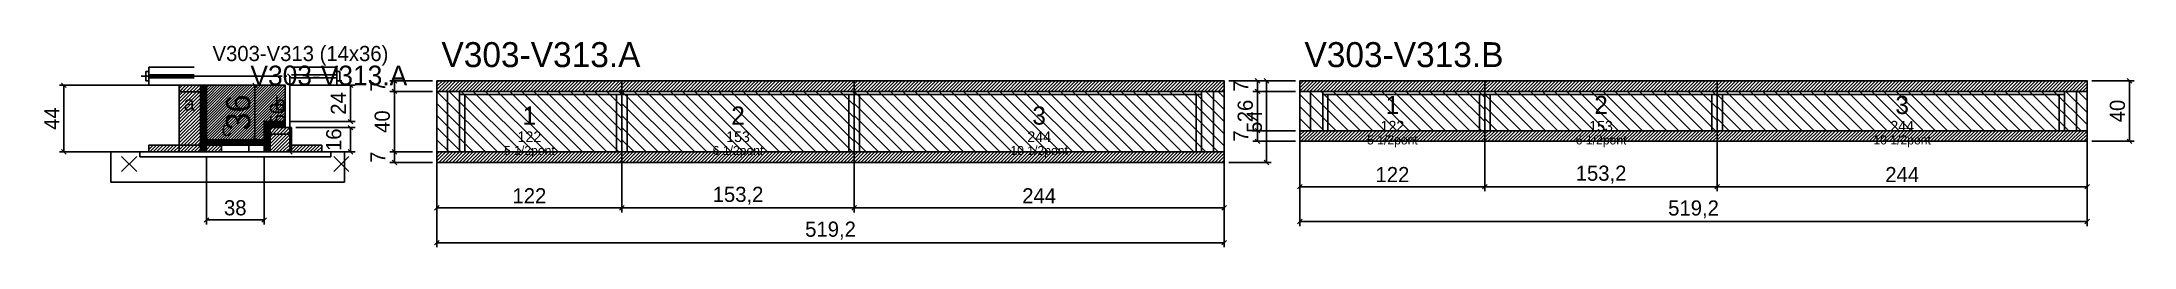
# Model space of a CAD drawing. Extents: x -69 to 1311, y -103 to 33.
import ezdxf
from ezdxf.enums import TextEntityAlignment as Align

# ---------------------------------------------------------------- set-up
doc = ezdxf.new("R2010")
doc.units = 0
for name, color, linetype in [('5', 5, 'Continuous'), ('barrote', 126, 'Continuous'), ('CONCRETO', 251, 'Continuous'), ('COTA', 241, 'Continuous'), ('Cota Seção (2x)', 241, 'Continuous'), ('detalhes', 7, 'Continuous'), ('Hachura', 251, 'Continuous'), ('Madeira', 126, 'Continuous'), ('NOMENCLATURA', 7, 'Continuous'), ('Painéis', 200, 'Continuous'), ('presilha', 224, 'Continuous'), ('Reaproveitamento', 30, 'Continuous'), ('SARR_2.2x7', 40, 'Continuous'), ('SARR_3.5x7', 81, 'Continuous'), ('SCO-___-LAJ', 224, 'Continuous'), ('TENSOR', 224, 'Continuous'), ('texto', 7, 'Continuous'), ('Texto Seção', 7, 'Continuous')]:
    doc.layers.add(name, color=color, linetype=linetype)
doc.dimstyles.new('PAINEL', dxfattribs={"dimtxt": 10, "dimasz": 3, "dimexe": 3, "dimexo": 3, "dimgap": 3, "dimtad": 1, "dimblk": 'OBLIQUE', "dimblk1": 'OBLIQUE', "dimcen": 2.5, "dimclrd": 4, "dimclre": 4, "dimclrt": 240, "dimazin": 3, "dimtfac": 1, "dimtmove": 0, "dimatfit": 3})
doc.dimstyles.new('SECAO2X', dxfattribs={"dimtxt": 16, "dimasz": 3, "dimexe": 3, "dimexo": 3, "dimgap": 3, "dimtad": 1, "dimblk": 'OBLIQUE', "dimblk1": 'OBLIQUE', "dimcen": 2.5, "dimclrd": 4, "dimclre": 4, "dimclrt": 240, "dimazin": 3, "dimtfac": 1, "dimtmove": 0, "dimatfit": 3})

# ---------------------------------------------------------------- blocks, each defined once
blk = doc.blocks.new('_OBLIQUE')
at = {"color": 0, "linetype": 'BYBLOCK'}
blk.add_line((-0.5, -0.5), (0.5, 0.5), dxfattribs=at)

msp = doc.modelspace()

# ---------------------------------------------------------------- hatches: boundary and pattern name
at = {"layer": 'COTA'}
h = msp.add_hatch(dxfattribs=at)
h.set_pattern_fill('ANSI31', scale=0.4)
h.paths.add_polyline_path([(40, -32), (40, 4), (92, 4), (92, -20), (78, -20), (78, -32)])
h = msp.add_hatch(dxfattribs=at)
h.set_pattern_fill('ANSI31', scale=0.5)
h.paths.add_polyline_path([(192, 0), (314, 0), (314, 7), (192, 7)])
h = msp.add_hatch(dxfattribs=at)
h.set_pattern_fill('ANSI31', scale=0.5)
h.paths.add_polyline_path([(314, 0), (467.2, 0), (467.2, 7), (314, 7)])
h = msp.add_hatch(dxfattribs=at)
h.set_pattern_fill('ANSI31', scale=0.5)
h.paths.add_polyline_path([(467.2, 0), (711.2, 0), (711.2, 7), (467.2, 7)])
h = msp.add_hatch(dxfattribs=at)
h.set_pattern_fill('ANSI31', scale=0.5)
h.paths.add_polyline_path([(761.2, 0), (883.2, 0), (883.2, 7), (761.2, 7)])
h = msp.add_hatch(dxfattribs=at)
h.set_pattern_fill('ANSI31', scale=0.5)
h.paths.add_polyline_path([(883.2, 0), (1036.4, 0), (1036.4, 7), (883.2, 7)])
h = msp.add_hatch(dxfattribs=at)
h.set_pattern_fill('ANSI31', scale=0.5)
h.paths.add_polyline_path([(1036.4, 0), (1280.4, 0), (1280.4, 7), (1036.4, 7)])
h = msp.add_hatch(dxfattribs=at)
h.set_pattern_fill('ANSI31', scale=0.5)
h.paths.add_polyline_path([(761.2, -33), (883.2, -33), (883.2, -26), (761.2, -26)])
h = msp.add_hatch(dxfattribs=at)
h.set_pattern_fill('ANSI31', scale=0.5)
h.paths.add_polyline_path([(883.2, -33), (1036.4, -33), (1036.4, -26), (883.2, -26)])
h = msp.add_hatch(dxfattribs=at)
h.set_pattern_fill('ANSI31', scale=0.5)
h.paths.add_polyline_path([(1036.4, -33), (1280.4, -33), (1280.4, -26), (1036.4, -26)])
h = msp.add_hatch(dxfattribs=at)
h.set_pattern_fill('ANSI31', scale=0.5)
h.paths.add_polyline_path([(192, -47), (314, -47), (314, -40), (192, -40)])
h = msp.add_hatch(dxfattribs=at)
h.set_pattern_fill('ANSI31', scale=0.5)
h.paths.add_polyline_path([(314, -47), (467.2, -47), (467.2, -40), (314, -40)])
h = msp.add_hatch(dxfattribs=at)
h.set_pattern_fill('ANSI31', scale=0.5)
h.paths.add_polyline_path([(467.2, -47), (711.2, -47), (711.2, -40), (467.2, -40)])
at = {"layer": 'Hachura'}
h = msp.add_hatch(dxfattribs=at)
h.set_pattern_fill('ANSI31', scale=0.5)
h.paths.add_polyline_path([(22, -40), (36, -40), (36, 4), (22, 4)])
h = msp.add_hatch(dxfattribs=at)
h.set_pattern_fill('ANSI31', scale=0.5)
h.paths.add_polyline_path([(22, -0.4), (36, -0.4), (36, 4), (22, 4)])
h = msp.add_hatch(dxfattribs=at)
h.set_pattern_fill('SOLID')
h.paths.add_polyline_path([(36, -40), (40, -40), (40, 4), (36, 4)])
h = msp.add_hatch(dxfattribs=at)
h.set_pattern_fill('SOLID')
h.paths.add_polyline_path([(78, -24), (92, -24), (92, -20), (78, -20)])
h = msp.add_hatch(dxfattribs=at)
h.set_pattern_fill('SOLID')
h.paths.add_polyline_path([(78, -40), (82, -40), (82, -24), (78, -24)])
h = msp.add_hatch(dxfattribs=at)
h.set_pattern_fill('ANSI31', scale=0.5)
h.paths.add_polyline_path([(82, -40), (96, -40), (96, -24), (82, -24)])
h = msp.add_hatch(dxfattribs=at)
h.set_pattern_fill('ANSI31', scale=0.5)
h.paths.add_polyline_path([(82, -28.4), (96, -28.4), (96, -24), (82, -24)])
h = msp.add_hatch(dxfattribs=at)
h.set_pattern_fill('ANSI31', scale=0.5)
h.paths.add_polyline_path([(2, -40), (22, -40), (22, -35.6), (2, -35.6)])
h = msp.add_hatch(dxfattribs=at)
h.set_pattern_fill('SOLID')
h.paths.add_polyline_path([(40, -35.6), (78, -35.6), (78, -32), (40, -32)])
h = msp.add_hatch(dxfattribs=at)
h.set_pattern_fill('ANSI31', scale=0.5)
h.paths.add_polyline_path([(40, -40), (50, -40), (50, -35.6), (40, -35.6)])
h = msp.add_hatch(dxfattribs=at)
h.set_pattern_fill('ANSI31', scale=0.5)
h.paths.add_polyline_path([(96, -40), (116, -40), (116, -35.6), (96, -35.6)])

# ---------------------------------------------------------------- linework, layer by layer
for p, q in [((2, 16), (32, 16)), ((2, 16), (2, 4)), ((96, 16), (126, 16)), ((126, 16), (126, 4)), ((0, 13), (0, 7)), ((2, 13), (0, 13)), ((2, 7), (0, 7)), ((2, 11), (32, 11)), ((2, 9), (32, 9)), ((2, 4), (32, 4)), ((96, 11), (126, 11)), ((96, 9), (126, 9)), ((96, 4), (126, 4)), ((126, 13), (128, 13)), ((126, 7), (128, 7)), ((128, 13), (128, 7))]:
    msp.add_line(p, q)
at = {"layer": 'barrote'}
msp.add_lwpolyline([(-23, -60), (131, -60), (131, -40), (-23, -40)], close=True, dxfattribs=at)
at = {"layer": 'CONCRETO'}
msp.add_lwpolyline([(40, -32), (40, 4), (92, 4), (92, -20), (78, -20), (78, -32)], close=True, dxfattribs=at)
at = {"layer": 'Madeira'}
for points in [[(22, -40), (36, -40), (36, 4), (22, 4)], [(22, -0.4), (36, -0.4), (36, 4), (22, 4)], [(82, -40), (96, -40), (96, -24), (82, -24)], [(82, -28.4), (96, -28.4), (96, -24), (82, -24)], [(2, -40), (22, -40), (22, -35.6), (2, -35.6)], [(22, -40), (36, -40), (36, -35.6), (22, -35.6)], [(40, -40), (50, -40), (50, -35.6), (40, -35.6)], [(68, -40), (78, -40), (78, -35.6), (68, -35.6)], [(96, -40), (116, -40), (116, -35.6), (96, -35.6)]]:
    msp.add_lwpolyline(points, close=True, dxfattribs=at)
at = {"layer": 'Painéis'}
for p, q in [((192, 0), (314, 0)), ((192, -40), (192, 0)), ((314, -40), (314, 0)), ((314, -40), (314, 0)), ((314, 0), (467.2, 0)), ((314, -40), (314, 0)), ((467.2, -40), (467.2, 0)), ((467.2, -40), (467.2, 0)), ((467.2, 0), (711.2, 0)), ((467.2, -40), (467.2, 0)), ((711.2, -40), (711.2, 0)), ((761.2, 0), (883.2, 0)), ((761.2, -26), (761.2, 0)), ((883.2, -26), (883.2, 0)), ((883.2, -26), (883.2, 0)), ((883.2, 0), (1036.4, 0)), ((883.2, -26), (883.2, 0)), ((1036.4, -26), (1036.4, 0)), ((1036.4, -26), (1036.4, 0)), ((1036.4, 0), (1280.4, 0)), ((1036.4, -26), (1036.4, 0)), ((1280.4, -26), (1280.4, 0)), ((761.2, -26), (883.2, -26)), ((883.2, -26), (1036.4, -26)), ((1036.4, -26), (1280.4, -26)), ((192, -40), (314, -40)), ((314, -40), (467.2, -40)), ((467.2, -40), (711.2, -40))]:
    msp.add_line(p, q, dxfattribs=at)
for points in [[(36, -40), (40, -40), (40, 4), (36, 4)], [(78, -24), (92, -24), (92, -20), (78, -20)], [(78, -40), (82, -40), (82, -24), (78, -24)], [(40, -35.6), (78, -35.6), (78, -32), (40, -32)]]:
    msp.add_lwpolyline(points, close=True, dxfattribs=at)
at = {"layer": 'presilha'}
for p, q in [((-16, -53), (-6, -43)), ((-16, -43), (-6, -53)), ((124, -53), (134, -43)), ((124, -43), (134, -53))]:
    msp.add_line(p, q, dxfattribs=at)
at = {"layer": 'Reaproveitamento', "color": 30}
for p, q in [((232, -40), (192, 0)), ((240, -40), (200, 0)), ((248, -40), (208, 0)), ((256, -40), (216, 0)), ((264, -40), (224, 0)), ((272, -40), (232, 0)), ((280, -40), (240, 0)), ((288, -40), (248, 0)), ((296, -40), (256, 0)), ((304, -40), (264, 0)), ((312, -40), (272, 0)), ((314, -34), (280, 0)), ((314, -26), (288, 0)), ((314, -18), (296, 0)), ((314, -10), (304, 0)), ((314, -2), (312, 0)), ((354, -40), (314, 0)), ((362, -40), (322, 0)), ((370, -40), (330, 0)), ((378, -40), (338, 0)), ((386, -40), (346, 0)), ((394, -40), (354, 0)), ((402, -40), (362, 0)), ((410, -40), (370, 0)), ((418, -40), (378, 0)), ((426, -40), (386, 0)), ((434, -40), (394, 0)), ((442, -40), (402, 0)), ((450, -40), (410, 0)), ((458, -40), (418, 0)), ((466, -40), (426, 0)), ((467.2, -33.2), (434, 0)), ((467.2, -25.2), (442, 0)), ((467.2, -17.2), (450, 0)), ((467.2, -9.2), (458, 0)), ((467.2, -1.2), (466, 0)), ((507.2, -40), (467.2, 0)), ((515.2, -40), (475.2, 0)), ((523.2, -40), (483.2, 0)), ((531.2, -40), (491.2, 0)), ((539.2, -40), (499.2, 0)), ((547.2, -40), (507.2, 0)), ((555.2, -40), (515.2, 0)), ((563.2, -40), (523.2, 0)), ((571.2, -40), (531.2, 0)), ((579.2, -40), (539.2, 0)), ((587.2, -40), (547.2, 0)), ((595.2, -40), (555.2, 0)), ((603.2, -40), (563.2, 0)), ((611.2, -40), (571.2, 0)), ((619.2, -40), (579.2, 0)), ((627.2, -40), (587.2, 0)), ((635.2, -40), (595.2, 0)), ((643.2, -40), (603.2, 0)), ((651.2, -40), (611.2, 0)), ((659.2, -40), (619.2, 0)), ((667.2, -40), (627.2, 0)), ((675.2, -40), (635.2, 0)), ((683.2, -40), (643.2, 0)), ((691.2, -40), (651.2, 0)), ((699.2, -40), (659.2, 0)), ((707.2, -40), (667.2, 0)), ((711.2, -36), (675.2, 0)), ((711.2, -28), (683.2, 0)), ((711.2, -20), (691.2, 0)), ((711.2, -12), (699.2, 0)), ((711.2, -4), (707.2, 0)), ((793.2, -26), (767.2, 0)), ((801.2, -26), (775.2, 0)), ((809.2, -26), (783.2, 0)), ((817.2, -26), (791.2, 0)), ((825.2, -26), (799.2, 0)), ((833.2, -26), (807.2, 0)), ((841.2, -26), (815.2, 0)), ((849.2, -26), (823.2, 0)), ((857.2, -26), (831.2, 0)), ((865.2, -26), (839.2, 0)), ((873.2, -26), (847.2, 0)), ((881.2, -26), (855.2, 0)), ((883.2, -20), (863.2, 0)), ((883.2, -12), (871.2, 0)), ((883.2, -4), (879.2, 0)), ((915.2, -26), (889.2, 0)), ((923.2, -26), (897.2, 0)), ((931.2, -26), (905.2, 0)), ((939.2, -26), (913.2, 0)), ((947.2, -26), (921.2, 0)), ((955.2, -26), (929.2, 0)), ((963.2, -26), (937.2, 0)), ((971.2, -26), (945.2, 0)), ((979.2, -26), (953.2, 0)), ((987.2, -26), (961.2, 0)), ((995.2, -26), (969.2, 0)), ((1003.2, -26), (977.2, 0)), ((1011.2, -26), (985.2, 0)), ((1019.2, -26), (993.2, 0)), ((1027.2, -26), (1001.2, 0)), ((1035.2, -26), (1009.2, 0)), ((1036.4, -19.2), (1017.2, 0)), ((1036.4, -11.2), (1025.2, 0)), ((1036.4, -3.2), (1033.2, 0)), ((1068.4, -26), (1042.4, 0)), ((1076.4, -26), (1050.4, 0)), ((1084.4, -26), (1058.4, 0)), ((1092.4, -26), (1066.4, 0)), ((1100.4, -26), (1074.4, 0)), ((1108.4, -26), (1082.4, 0)), ((1116.4, -26), (1090.4, 0)), ((1124.4, -26), (1098.4, 0)), ((1132.4, -26), (1106.4, 0)), ((1140.4, -26), (1114.4, 0)), ((1148.4, -26), (1122.4, 0)), ((1156.4, -26), (1130.4, 0)), ((1164.4, -26), (1138.4, 0)), ((1172.4, -26), (1146.4, 0)), ((1180.4, -26), (1154.4, 0)), ((1188.4, -26), (1162.4, 0)), ((1196.4, -26), (1170.4, 0)), ((1204.4, -26), (1178.4, 0)), ((1212.4, -26), (1186.4, 0)), ((1220.4, -26), (1194.4, 0)), ((1228.4, -26), (1202.4, 0)), ((1236.4, -26), (1210.4, 0)), ((1244.4, -26), (1218.4, 0)), ((1252.4, -26), (1226.4, 0)), ((1260.4, -26), (1234.4, 0)), ((1268.4, -26), (1242.4, 0)), ((1276.4, -26), (1250.4, 0)), ((1280.4, -22), (1258.4, 0)), ((1280.4, -14), (1266.4, 0)), ((1280.4, -6), (1274.4, 0)), ((224, -40), (192, -8)), ((346, -40), (314, -8)), ((499.2, -40), (467.2, -8)), ((785.2, -26), (761.2, -2)), ((777.2, -26), (761.2, -10)), ((907.2, -26), (883.2, -2)), ((899.2, -26), (883.2, -10)), ((1060.4, -26), (1036.4, -2)), ((1052.4, -26), (1036.4, -10)), ((216, -40), (192, -16)), ((208, -40), (192, -24)), ((338, -40), (314, -16)), ((330, -40), (314, -24)), ((491.2, -40), (467.2, -16)), ((483.2, -40), (467.2, -24)), ((769.2, -26), (761.2, -18)), ((761.2, -26), (761.2, -26)), ((891.2, -26), (883.2, -18)), ((883.2, -26), (883.2, -26)), ((1044.4, -26), (1036.4, -18)), ((1036.4, -26), (1036.4, -26)), ((200, -40), (192, -32)), ((192, -40), (192, -40)), ((322, -40), (314, -32)), ((314, -40), (314, -40)), ((475.2, -40), (467.2, -32)), ((467.2, -40), (467.2, -40))]:
    msp.add_line(p, q, dxfattribs=at)
at = {"layer": 'SARR_2.2x7'}
for p, q in [((199, -40), (199, 0)), ((704.2, -40), (704.2, 0)), ((768.2, -26), (768.2, 0)), ((1273.4, -26), (1273.4, 0)), ((207, -2.2), (314, -2.2)), ((314, -2.2), (467.2, -2.2)), ((467.2, -2.2), (696.2, -2.2)), ((776.2, -2.2), (883.2, -2.2)), ((883.2, -2.2), (1036.4, -2.2)), ((1036.4, -2.2), (1265.4, -2.2))]:
    msp.add_line(p, q, dxfattribs=at)
at = {"layer": 'SARR_3.5x7'}
for p, q in [((207, -40), (207, 0)), ((314, -40), (314, 0)), ((314, -40), (314, 0)), ((467.2, -40), (467.2, 0)), ((467.2, -40), (467.2, 0)), ((696.2, -40), (696.2, 0)), ((776.2, -26), (776.2, 0)), ((883.2, -26), (883.2, 0)), ((883.2, -26), (883.2, 0)), ((1036.4, -26), (1036.4, 0)), ((1036.4, -26), (1036.4, 0)), ((1265.4, -26), (1265.4, 0)), ((210.5, -40), (210.5, -2.2)), ((310.5, -40), (310.5, -2.2)), ((317.5, -40), (317.5, -2.2)), ((463.7, -40), (463.7, -2.2)), ((470.7, -40), (470.7, -2.2)), ((692.7, -40), (692.7, -2.2)), ((779.7, -26), (779.7, -2.2)), ((879.7, -26), (879.7, -2.2)), ((886.7, -26), (886.7, -2.2)), ((1032.9, -26), (1032.9, -2.2)), ((1039.9, -26), (1039.9, -2.2)), ((1261.9, -26), (1261.9, -2.2)), ((776.2, -26), (779.7, -26)), ((879.7, -26), (883.2, -26)), ((883.2, -26), (886.7, -26)), ((1032.9, -26), (1036.4, -26)), ((1036.4, -26), (1039.9, -26)), ((1261.9, -26), (1265.4, -26)), ((207, -40), (210.5, -40)), ((310.5, -40), (314, -40)), ((314, -40), (317.5, -40)), ((463.7, -40), (467.2, -40)), ((467.2, -40), (470.7, -40)), ((692.7, -40), (696.2, -40))]:
    msp.add_line(p, q, dxfattribs=at)
at = {"layer": 'SCO-___-LAJ'}
for points in [[(192, 0), (314, 0), (314, 7), (192, 7)], [(314, 0), (467.2, 0), (467.2, 7), (314, 7)], [(467.2, 0), (711.2, 0), (711.2, 7), (467.2, 7)], [(761.2, 0), (883.2, 0), (883.2, 7), (761.2, 7)], [(883.2, 0), (1036.4, 0), (1036.4, 7), (883.2, 7)], [(1036.4, 0), (1280.4, 0), (1280.4, 7), (1036.4, 7)], [(761.2, -33), (883.2, -33), (883.2, -26), (761.2, -26)], [(883.2, -33), (1036.4, -33), (1036.4, -26), (883.2, -26)], [(1036.4, -33), (1280.4, -33), (1280.4, -26), (1036.4, -26)], [(-4, -43.2), (122, -43.2), (122, -40), (-4, -40)], [(192, -47), (314, -47), (314, -40), (192, -40)], [(314, -47), (467.2, -47), (467.2, -40), (314, -40)], [(467.2, -47), (711.2, -47), (711.2, -40), (467.2, -40)]]:
    msp.add_lwpolyline(points, close=True, dxfattribs=at)
at = {"layer": 'TENSOR'}
msp.add_line((-3, 10), (90, 10), dxfattribs=at)

# ---------------------------------------------------------------- texts
at = {"layer": '5'}
for s, height, p in [('1', 12, (253, -16)), ('2', 12, (390.6, -16)), ('3', 12, (589.2, -16)), ('1', 12, (822.2, -9)), ('2', 12, (959.8, -9)), ('3', 12, (1158.4, -9)), ('122', 7, (253, -30)), ('153', 7, (390.6, -30)), ('244', 7, (589.2, -30)), ('122', 7, (822.2, -23)), ('153', 7, (959.8, -23)), ('244', 7, (1158.4, -23))]:
    msp.add_text(s, height=height, dxfattribs=at).set_placement(p, align=Align.MIDDLE_CENTER)
at = {"layer": 'detalhes'}
for s, p in [('a', (25, -12.7)), ('b', (85, -12.7)), ('c', (50, -29.5))]:
    msp.add_text(s, height=9.6, dxfattribs=at).set_placement(p)
at = {"layer": 'NOMENCLATURA'}
for s, p in [('V303-V313.A', (195, 16)), ('V303-V313.B', (764.2, 16))]:
    msp.add_text(s, height=16.5, dxfattribs=at).set_placement(p)
at = {"layer": 'texto', "char_height": 6, "attachment_point": 5}
for s, insert in [('5 1/2pont', (253, -40)), ('6 1/2pont', (390.6, -40)), ('10 1/2pont', (589.2, -40)), ('5 1/2pont', (822.2, -33)), ('6 1/2pont', (959.8, -33)), ('10 1/2pont', (1158.4, -33))]:
    msp.add_mtext(s, dxfattribs=dict(at, insert=insert))
at = {"layer": 'Texto Seção'}
for s, height, p in [('V303-V313 (14x36)', 10, (44, 20)), ('V303-V313.A', 13, (69, 4))]:
    msp.add_text(s, height=height, dxfattribs=at).set_placement(p)

# ---------------------------------------------------------------- dimensions: what is measured, and where the dimension line sits
at = {"layer": 'COTA'}
for base, p1, p2 in [((-54, -40), (2, -40), (22, 4)), ((95, -40), (96, -40), (96, 10)), ((135, -20), (92, -20), (92, 4)), ((164, 0), (192, 0), (192, 7)), ((164, -40), (192, -40), (192, 0)), ((739.2, -47), (711.2, -47), (711.2, 7)), ((733.2, 0), (761.2, 0), (761.2, 7)), ((733.2, -26), (761.2, -26), (761.2, 0)), ((1308.4, -33), (1280.4, -33), (1280.4, 7)), ((135, -40), (96, -40), (96, -24)), ((733.2, -33), (761.2, -33), (761.2, -26)), ((164, -47), (192, -47), (192, -40))]:
    msp.add_linear_dim(base=base, p1=p1, p2=p2, angle=90, dimstyle='PAINEL', dxfattribs=at).render()
for base, p1, p2 in [((761.2, -63), (761.2, -26), (883.2, -26)), ((761.2, -86), (761.2, -26), (1280.4, -26)), ((883.2, -63), (883.2, -26), (1036.4, -26)), ((1036.4, -63), (1036.4, -26), (1280.4, -26)), ((40, -85), (40, -40), (78, -40)), ((192, -77), (192, -40), (314, -40)), ((192, -100), (192, -40), (711.2, -40)), ((314, -77), (314, -40), (467.2, -40)), ((467.2, -77), (467.2, -40), (711.2, -40))]:
    msp.add_linear_dim(base=base, p1=p1, p2=p2, dimstyle='PAINEL', dxfattribs=at).render()
at = {"layer": 'Cota Seção (2x)'}
msp.add_linear_dim(base=(72, -32), p1=(40, -32), p2=(40, 4), angle=90, dimstyle='SECAO2X', dxfattribs=at).render()

doc.saveas('drawing.dxf')
